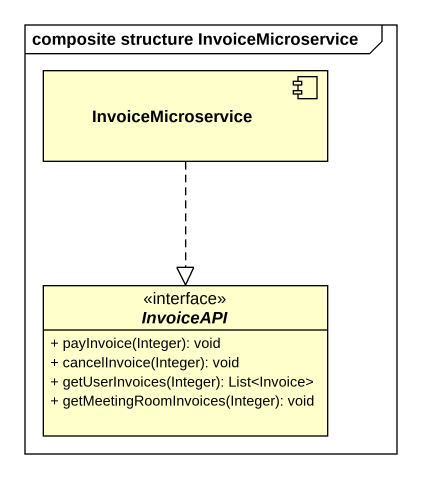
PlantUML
@startuml
mainframe composite structure InvoiceMicroservice
allowmixing
hide circle
hide empty members
skinparam classAttributeIconSize 0
component InvoiceMicroservice
interface InvoiceAPI {
  + payInvoice(Integer): void
  + cancelInvoice(Integer): void
  + getUserInvoices(Integer): List<Invoice>
  + getMeetingRoomInvoices(Integer): void
}
InvoiceMicroservice ..|> InvoiceAPI
@enduml
